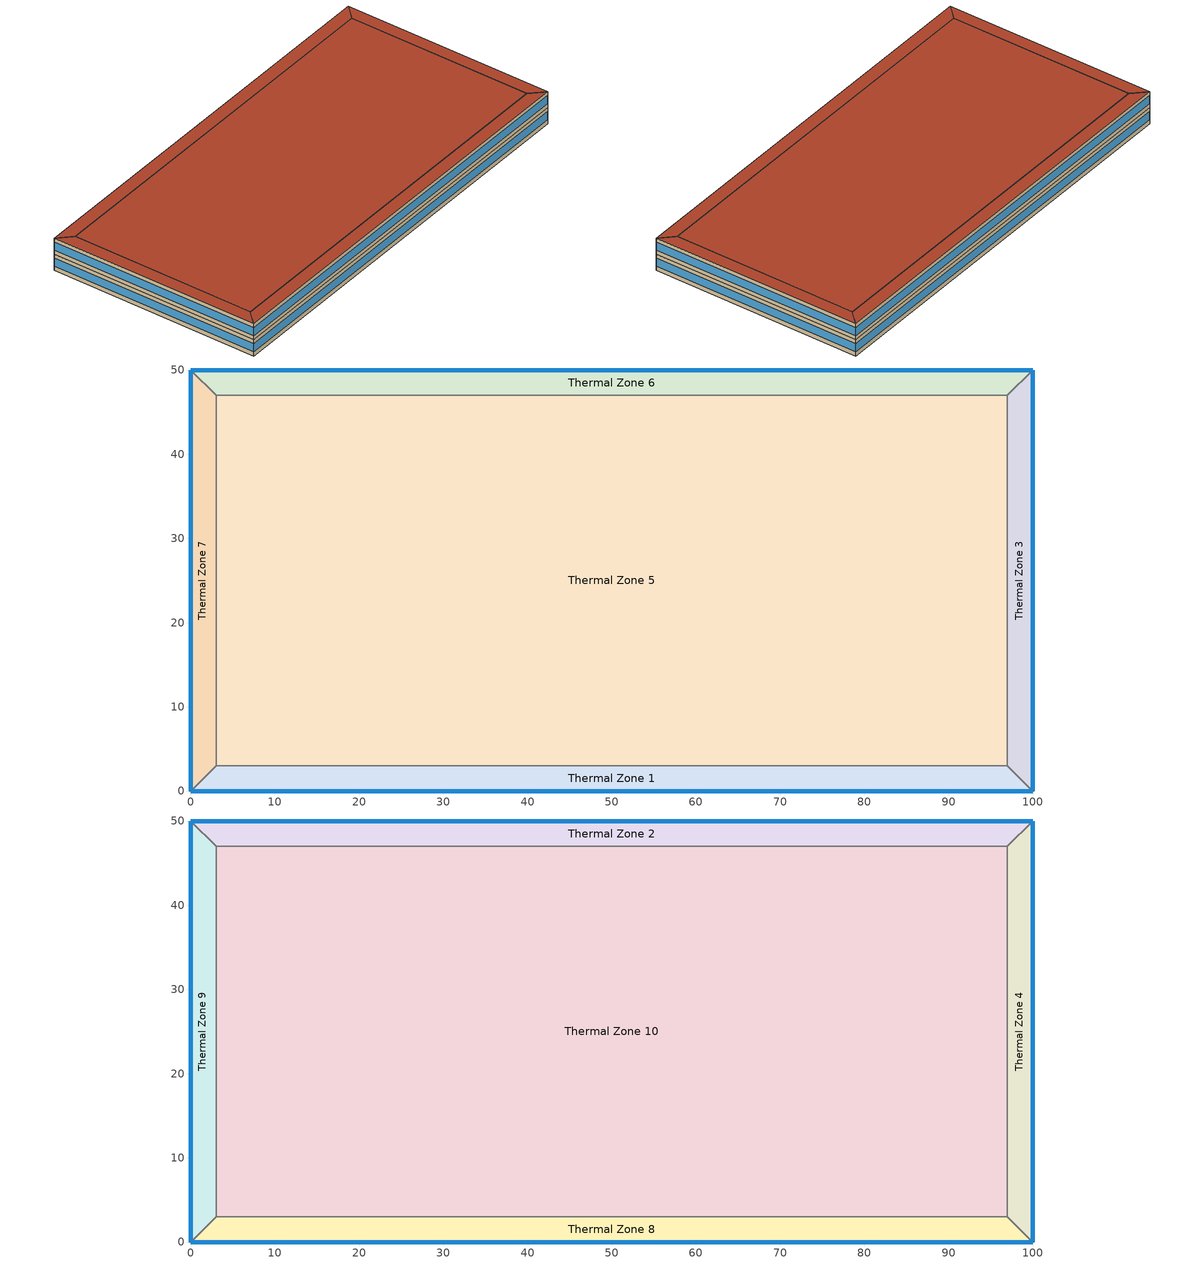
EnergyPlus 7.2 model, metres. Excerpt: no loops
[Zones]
Thermal Zone 7
 floor ground (000_ExtSlabCarpet_4in_ClimateZone 1-8): 0,0 0,50 3,47 3,3 z0
 wall outside (ASHRAE_189.1-2009_ExtWall_SteelFrame_ClimateZone 4-8): 0,50 0,0 z0:4
 wall to Thermal Zone 6 (000_Interior Wall): 3,47 0,50 z0:4
 wall to Thermal Zone 5 (000_Interior Wall): 3,3 3,47 z0:4
 wall to Thermal Zone 1 (000_Interior Wall): 0,0 3,3 z0:4
 window (ASHRAE_189.1-2009_ExtWindow_ClimateZone 4-5): 0,49.97 0,0.03 z1:3
Thermal Zone 3
 floor ground (000_ExtSlabCarpet_4in_ClimateZone 1-8): 100,50 100,0 97,3 97,47 z0
 wall outside (ASHRAE_189.1-2009_ExtWall_SteelFrame_ClimateZone 4-8): 100,0 100,50 z0:4
 wall to Thermal Zone 1 (000_Interior Wall): 97,3 100,0 z0:4
 wall to Thermal Zone 6 (000_Interior Wall): 100,50 97,47 z0:4
 wall to Thermal Zone 5 (000_Interior Wall): 97,47 97,3 z0:4
 window (ASHRAE_189.1-2009_ExtWindow_ClimateZone 4-5): 100,0.03 100,49.97 z1:3
Thermal Zone 5
 floor ground (000_ExtSlabCarpet_4in_ClimateZone 1-8): 3,3 3,47 97,47 97,3 z0
 wall to Thermal Zone 6 (000_Interior Wall): 97,47 3,47 z0:4
 wall to Thermal Zone 1 (000_Interior Wall): 3,3 97,3 z0:4
Thermal Zone 6
 floor ground (000_ExtSlabCarpet_4in_ClimateZone 1-8): 0,50 100,50 97,47 3,47 z0
 wall outside (ASHRAE_189.1-2009_ExtWall_SteelFrame_ClimateZone 4-8): 100,50 0,50 z0:4
 window (ASHRAE_189.1-2009_ExtWindow_ClimateZone 4-5): 99.97,50 0.03,50 z1:3
Thermal Zone 1
 floor ground (000_ExtSlabCarpet_4in_ClimateZone 1-8): 100,0 0,0 3,3 97,3 z0
 wall outside (ASHRAE_189.1-2009_ExtWall_SteelFrame_ClimateZone 4-8): 0,0 100,0 z0:4
 window (ASHRAE_189.1-2009_ExtWindow_ClimateZone 4-5): 0.03,0 99.97,0 z1:3
Thermal Zone 10
 floor to Thermal Zone 5 (000_Interior Floor): 3,3 3,47 97,47 97,3 z4
 wall to Thermal Zone 4 (000_Interior Wall): 97,3 97,47 z4:8
 wall to Thermal Zone 8 (000_Interior Wall): 3,3 97,3 z4:8
 wall to Thermal Zone 9 (000_Interior Wall): 3,47 3,3 z4:8
 wall to Thermal Zone 2 (000_Interior Wall): 97,47 3,47 z4:8
 roof outside (ASHRAE_189.1-2009_ExtRoof_IEAD_ClimateZone 2-5): 97,3 97,47 3,47 3,3 z8
Thermal Zone 2
 floor to Thermal Zone 6 (000_Interior Floor): 0,50 100,50 97,47 3,47 z4
 wall outside (ASHRAE_189.1-2009_ExtWall_SteelFrame_ClimateZone 4-8): 100,50 0,50 z4:8
 wall to Thermal Zone 9 (000_Interior Wall): 0,50 3,47 z4:8
 wall to Thermal Zone 4 (000_Interior Wall): 97,47 100,50 z4:8
 window (ASHRAE_189.1-2009_ExtWindow_ClimateZone 4-5): 99.97,50 0.03,50 z5:7
 roof outside (ASHRAE_189.1-2009_ExtRoof_IEAD_ClimateZone 2-5): 3,47 97,47 100,50 0,50 z8
Thermal Zone 8
 floor to Thermal Zone 1 (000_Interior Floor): 100,0 0,0 3,3 97,3 z4
 wall outside (ASHRAE_189.1-2009_ExtWall_SteelFrame_ClimateZone 4-8): 0,0 100,0 z4:8
 wall to Thermal Zone 9 (000_Interior Wall): 3,3 0,0 z4:8
 wall to Thermal Zone 4 (000_Interior Wall): 100,0 97,3 z4:8
 window (ASHRAE_189.1-2009_ExtWindow_ClimateZone 4-5): 0.03,0 99.97,0 z5:7
 roof outside (ASHRAE_189.1-2009_ExtRoof_IEAD_ClimateZone 2-5): 97,3 3,3 0,0 100,0 z8
Thermal Zone 9
 floor to Thermal Zone 7 (000_Interior Floor): 0,0 0,50 3,47 3,3 z4
 wall outside (ASHRAE_189.1-2009_ExtWall_SteelFrame_ClimateZone 4-8): 0,50 0,0 z4:8
 window (ASHRAE_189.1-2009_ExtWindow_ClimateZone 4-5): 0,49.97 0,0.03 z5:7
 roof outside (ASHRAE_189.1-2009_ExtRoof_IEAD_ClimateZone 2-5): 3,3 3,47 0,50 0,0 z8
Thermal Zone 4
 floor to Thermal Zone 3 (000_Interior Floor): 100,50 100,0 97,3 97,47 z4
 wall outside (ASHRAE_189.1-2009_ExtWall_SteelFrame_ClimateZone 4-8): 100,0 100,50 z4:8
 window (ASHRAE_189.1-2009_ExtWindow_ClimateZone 4-5): 100,0.03 100,49.97 z5:7
 roof outside (ASHRAE_189.1-2009_ExtRoof_IEAD_ClimateZone 2-5): 97,47 97,3 100,0 100,50 z8
[Site:Location]
San Francisco Intl Ap_CA_USA Design_Conditions: Latitude {deg}=37.62; Longitude {deg}=-122.4; Time Zone {hr}=-8; Elevation {m}=2
[SizingPeriod:DesignDay] Day of Month=21; Dry-Bulb Temperature Range Modifier Type=DefaultMultipliers; Barometric Pressure {Pa}=101301; Rain Indicator=No; Snow Indicator=No; Daylight Saving Time Indicator=No
Name | Month | Day Type | Maximum Dry-Bulb Temperature {C} | Daily Dry-Bulb Temperature Range {deltaC} | Humidity Condition Type | Wetbulb or DewPoint at Maximum Dry-Bulb {C} | Wind Speed {m/s} | Wind Direction {deg} | Solar Model Indicator | Sky Clearness | ASHRAE Clear Sky Optical Depth for Beam Irradiance (taub) | ASHRAE Clear Sky Optical Depth for Diffuse Irradiance (taud)
San Francisco Intl Ap Ann Hum_n 99% Condns DP=>MCDB | 1 | WinterDesignDay | 11.2 | 0 | Dewpoint | -1.2 | 2.2 | 150 | ASHRAEClearSky | 0
San Francisco Intl Ap Ann Clg 1% Condns WB=>MDB | 8 | SummerDesignDay | 23.9 | 8.5 | Wetbulb | 17.8 | 5.9 | 310 | ASHRAETau |  | 0.365 | 2.435
San Francisco Intl Ap Ann Clg .4% Condns WB=>MDB | 8 | SummerDesignDay | 25.7 | 8.5 | Wetbulb | 18.6 | 5.9 | 310 | ASHRAETau |  | 0.365 | 2.435
San Francisco Intl Ap Ann Htg Wind 99% Condns WS=>MCDB | 1 | WinterDesignDay | 12.2 | 0 | Wetbulb | 12.2 | 11.6 | 150 | ASHRAEClearSky | 0
[Building]
Building 1
[Material] Thermal Absorptance=0.9
Name | Roughness | Thickness {m} | Conductivity {W/m-K} | Density {kg/m3} | Specific Heat {J/kg-K} | Solar Absorptance | Visible Absorptance
Metal Decking | MediumSmooth | 0.0015 | 45.006 | 7680 | 418.4 | 0.7 | 0.3
Roof Membrane | VeryRough | 0.0095 | 0.16 | 1121.29 | 1460 | 0.7 | 0.7
000_G01a 19mm gypsum board | MediumSmooth | 0.019 | 0.16 | 800 | 1090 | 0.7 | 0.7
000_M11 100mm lightweight concrete | MediumRough | 0.1016 | 0.53 | 1280 | 840 | 0.7 | 0.7
000_F16 Acoustic tile | MediumSmooth | 0.0191 | 0.06 | 368 | 590 | 0.7 | 0.7
1/2IN Gypsum | Smooth | 0.0127 | 0.16 | 784.9 | 830 | 0.92 | 0.92
Roof Insulation [21] | MediumRough | 0.2105 | 0.049 | 265 | 836.8 | 0.7 | 0.7
MAT-CC05 4 HW CONCRETE | Rough | 0.1016 | 1.311 | 2240 | 836.8 | 0.7 | 0.7
Wall Insulation [39] | MediumRough | 0.1184 | 0.045 | 265 | 836.8 | 0.7 | 0.7
[Material:AirGap]
Name | Thermal Resistance {m2-K/W}
000_F05 Ceiling air space resistance | 0.18
000_F04 Wall air space resistance | 0.15
[Material:NoMass] Thermal Absorptance=0.9; Solar Absorptance=0.7
Name | Roughness | Thermal Resistance {m2-K/W} | Visible Absorptance
MAT-SHEATH | Rough | 0.3626 | 0.7
CP02 CARPET PAD | VeryRough | 0.2165 | 0.8
[WindowMaterial:Glazing]
Theoretical Glass [207]: Optical Data Type=SpectralAverage; Thickness {m}=0.003; Solar Transmittance at Normal Incidence=0.3311; Front Side Solar Reflectance at Normal Incidence=0.6189; Back Side Solar Reflectance at Normal Incidence=0.6189; Visible Transmittance at Normal Incidence=0.44; Front Side Visible Reflectance at Normal Incidence=0.51; Back Side Visible Reflectance at Normal Incidence=0.51; Infrared Transmittance at Normal Incidence=0; Front Side Infrared Hemispherical Emissivity=0.9; Back Side Infrared Hemispherical Emissivity=0.9; Conductivity {W/m-K}=0.0133; Dirt Correction Factor for Solar and Visible Transmittance=1; Solar Diffusing=No
[Construction]
ASHRAE_189.1-2009_ExtWindow_ClimateZone 4-5: Theoretical Glass [207]
ASHRAE_189.1-2009_ExtWall_SteelFrame_ClimateZone 4-8: MAT-SHEATH, Wall Insulation [39], 1/2IN Gypsum
000_Interior Wall: 000_G01a 19mm gypsum board, 000_F04 Wall air space resistance, 000_G01a 19mm gypsum board
ASHRAE_189.1-2009_ExtRoof_IEAD_ClimateZone 2-5: Roof Membrane, Roof Insulation [21], Metal Decking
000_ExtSlabCarpet_4in_ClimateZone 1-8: MAT-CC05 4 HW CONCRETE, CP02 CARPET PAD
000_Interior Floor: 000_F16 Acoustic tile, 000_F05 Ceiling air space resistance, 000_M11 100mm lightweight concrete
[AvailabilityManager:Scheduled]
Name | Schedule
AvailabilityManager:Scheduled {df5576a1-737d-48ef-b583-cb30ddeaf81b} | Schedule:Compact {1bc46f04-2230-43a6-b39e-507e185b7801}
AvailabilityManager:Scheduled {9bc428b6-327f-4224-b592-f7e219e99b62} | Schedule:Compact {c4218357-2719-4570-8a2c-e145fd15b436}
[Zone]
Thermal Zone 7; Thermal Zone 10; Thermal Zone 2; Thermal Zone 3; Thermal Zone 5; Thermal Zone 6; Thermal Zone 8; Thermal Zone 1; Thermal Zone 9; Thermal Zone 4
[Schedule:Compact]
Schedule:Compact {1bc46f04-2230-43a6-b39e-507e185b7801}; Schedule:Compact {c4218357-2719-4570-8a2c-e145fd15b436}: Through: 12/31, For: AllDays, Until: 24:00, 1
